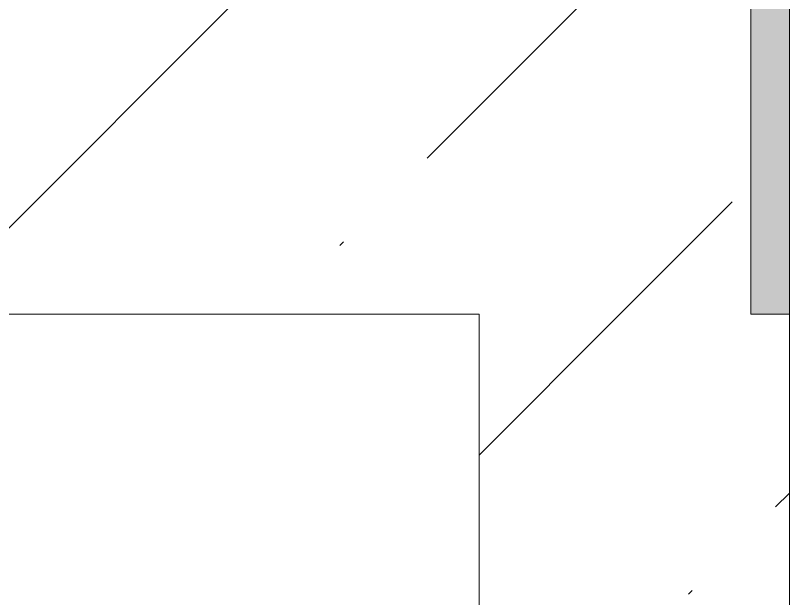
# Model space of a CAD drawing. Header units: millimetres. Extents: x -60946 to 138510, y -262288 to 24501.
# Drawn here: x -13389.2 to -12890.6, y -184206.6 to -183831.2 of the extents above; entities that cross this region are included whole.
import ezdxf

# ---------------------------------------------------------------- set-up
doc = ezdxf.new("R2010")
doc.units = ezdxf.units.MM
for name, color, linetype, lineweight in [('2)Тип-3', 7, 'Continuous', 60), ('Стены наружные', 7, 'Continuous', 18), ('Стены штриховка', 7, 'Continuous', 9)]:
    doc.layers.add(name, color=color, linetype=linetype, lineweight=lineweight)
pattern_1 = [(45, (9.36, -198628.46), (84.1895, 308.69595), [396.875, -79.375, 3.353, -76.022])]

msp = doc.modelspace()

# ---------------------------------------------------------------- hatches: boundary and pattern name
at = {"layer": '2)Тип-3', "true_color": 0x000080, "transparency": 33554687}
h = msp.add_hatch(color=176, dxfattribs=at)
h.paths.add_polyline_path([(-12890.6385, -184023.4914), (-12890.6385, -182798.4914), (-13015.6385, -182798.4914), (-13015.6385, -182823.4914), (-12915.6385, -182823.4914), (-12915.6385, -184023.4914)])
h.paths.add_polyline_path([(-13015.6385, -181248.4914), (-12890.6385, -181248.4914), (-12890.6385, -179773.4914), (-12915.6385, -179773.4914), (-12915.6385, -181223.4914), (-13015.6385, -181223.4914)])
at = {"layer": 'Стены наружные', "lineweight": 9}
h = msp.add_hatch(dxfattribs=at)
h.set_pattern_fill('FP_2', color=256, style=0, pattern_type=2)
h.set_pattern_definition(pattern_1)
h.paths.add_polyline_path([(-12915.6385, -184023.4914), (-12915.6385, -183823.4914), (-21490.6385, -183823.4914), (-21490.6385, -184023.4914), (-13090.6385, -184023.4914)])
h = msp.add_hatch(dxfattribs=at)
h.set_pattern_fill('FP_2', color=256, style=0, pattern_type=2)
h.set_pattern_definition(pattern_1)
h.paths.add_polyline_path([(-12890.6385, -187623.4914), (-12890.6385, -186498.4914), (-13090.6385, -186498.4914), (-13090.6385, -187623.4914), (-12915.6385, -187623.4914)])
h.paths.add_polyline_path([(-12890.6385, -184948.4914), (-12890.6385, -184023.4914), (-13090.6385, -184023.4914), (-13090.6385, -184948.4914)])

# ---------------------------------------------------------------- linework, layer by layer
for p, q in [((-12890.6385, -183823.4914), (-12890.6385, -184948.4914)), ((-21290.6385, -184023.4914), (-13090.6385, -184023.4914)), ((-13090.6385, -184023.4914), (-13090.6385, -184948.4914))]:
    msp.add_line(p, q, dxfattribs=at)
at = {"layer": 'Стены штриховка', "lineweight": 9}
for q in [(-12915.6385, -182823.4914), (-12890.6385, -184023.4914)]:
    msp.add_line((-12915.6385, -184023.4914), q, dxfattribs=at)

doc.saveas('drawing.dxf')
